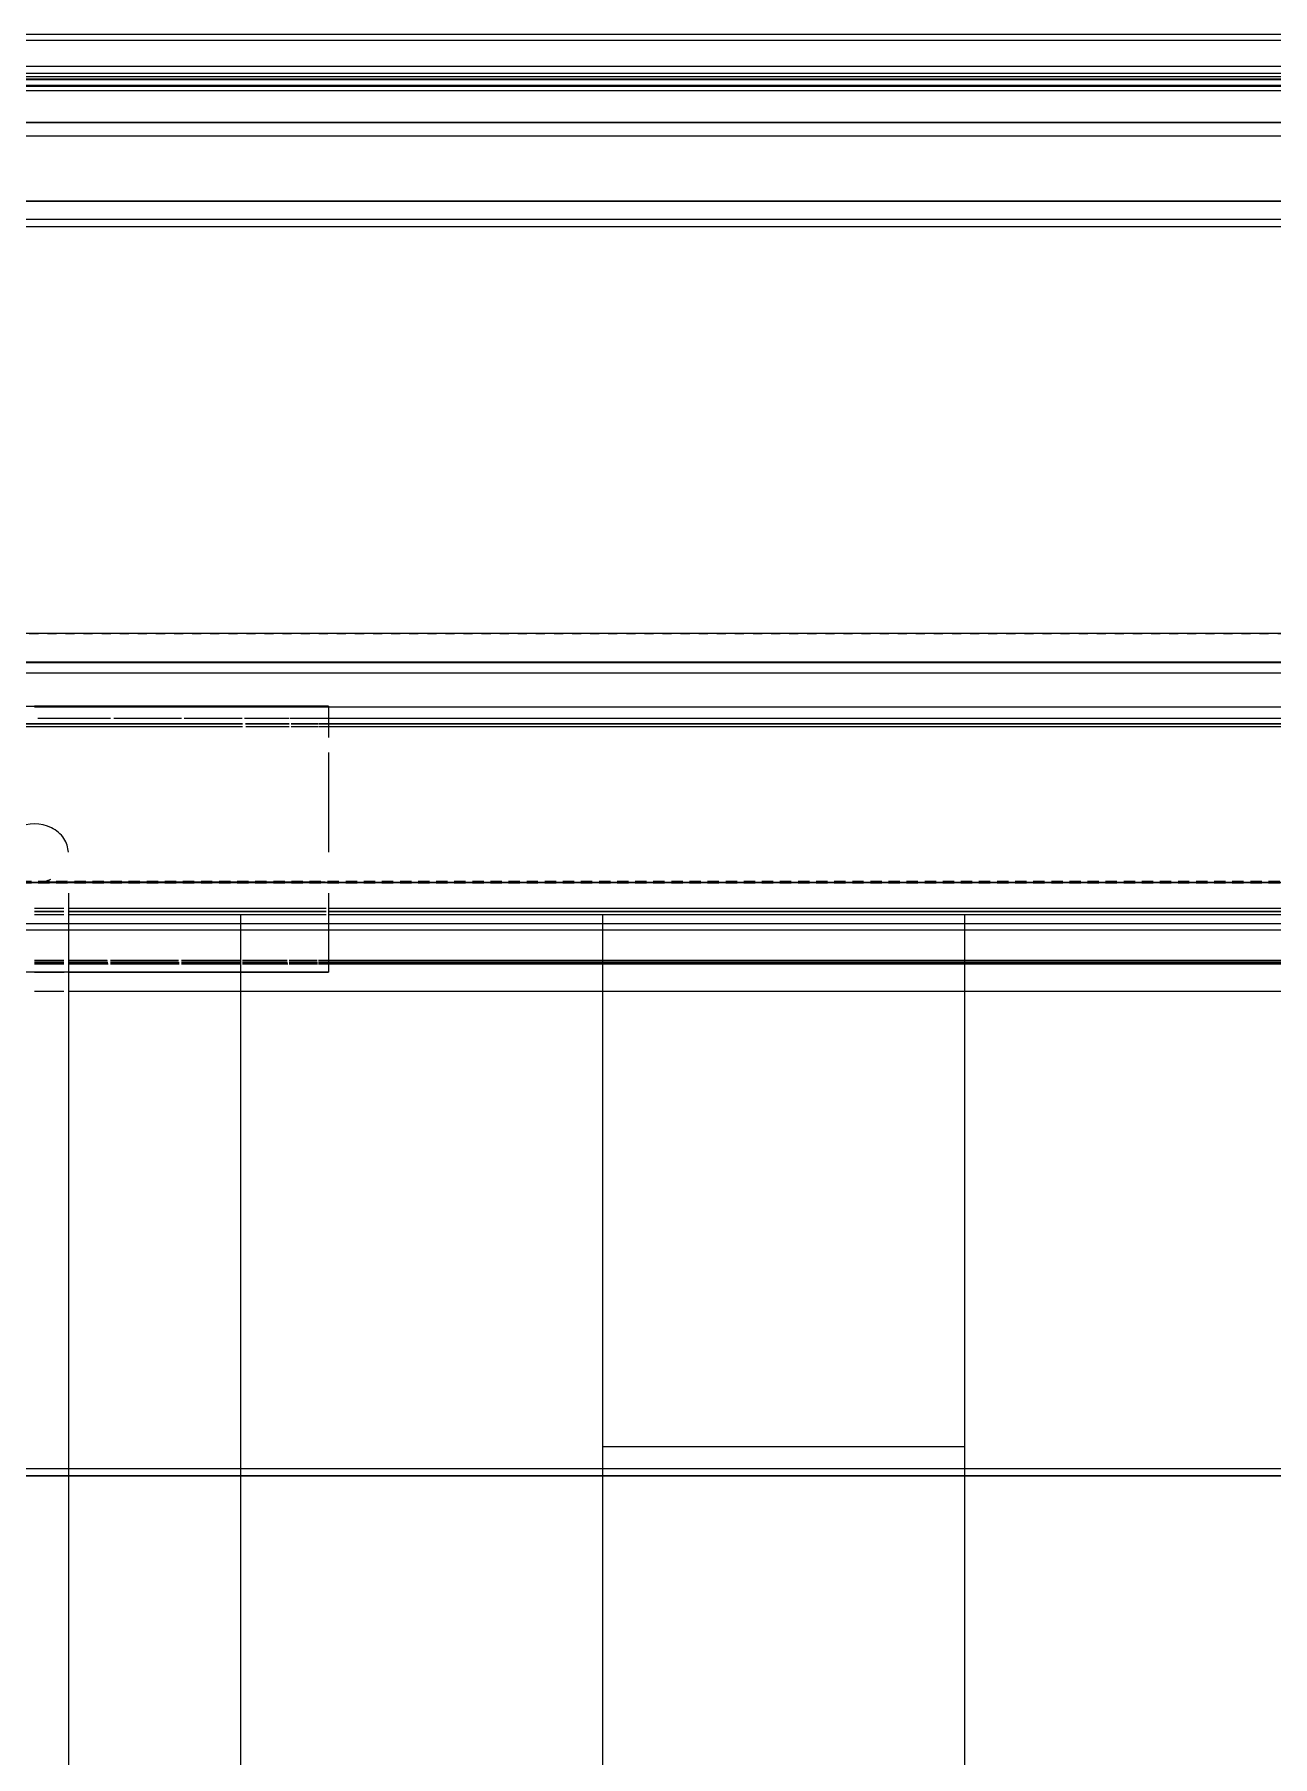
# Model space of a CAD drawing. Header units: inches. Extents: x -4218 to -1830, y 9757 to 12359.
# Drawn here: x -3053.89 to -3040.2, y 9970.52 to 9989.56 of the extents above; entities that cross this region are included whole.
import ezdxf

# ---------------------------------------------------------------- set-up
doc = ezdxf.new("R2010")
doc.units = ezdxf.units.IN
doc.header["$MEASUREMENT"] = 0
doc.linetypes.add('Dash 1_16_', pattern=[0.125, 0.0625, -0.0625])
for name, color, linetype, lineweight in [('A-FLOR-1', 192, 'Continuous', 9), ('A-FLOR-PATT-1', 9, 'Continuous', 9), ('A-GLAZ-1', 151, 'Continuous', 9), ('A-ROOF-1', 253, 'Dash 1_16_', 9), ('A-WALL-1', 113, 'Continuous', 9), ('C-PROP-LINE-1', 91, 'Dash 1_16_', 50)]:
    doc.layers.add(name, color=color, linetype=linetype, lineweight=lineweight)

# ---------------------------------------------------------------- blocks, each defined once
blk = doc.blocks.new('Basic Wall _ EXT - FIBER CEMENT - LARGE - ___-2505169-BACKGROUND - ROOF PLAN')
at = {"layer": 'A-WALL-1'}
for p, q in [((-3056.671, 9981.939), (-3051.592, 9981.939)), ((-3051.592, 9981.939), (-3056.671, 9981.939)), ((-3051.592, 9981.908), (-3056.665, 9981.908)), ((-3051.592, 9981.908), (-3056.665, 9981.908)), ((-3051.558, 9981.939), (-3051.076, 9981.939)), ((-3051.076, 9981.939), (-3051.558, 9981.939)), ((-3051.076, 9981.908), (-3051.553, 9981.908)), ((-3051.076, 9981.908), (-3051.553, 9981.908)), ((-3051.054, 9981.939), (-3050.751, 9981.939)), ((-3050.751, 9981.939), (-3051.054, 9981.939)), ((-3050.751, 9981.908), (-3051.051, 9981.908)), ((-3050.751, 9981.908), (-3051.051, 9981.908)), ((-3050.744, 9981.939), (-3050.64, 9981.939)), ((-3050.64, 9981.939), (-3050.744, 9981.939)), ((-3050.64, 9981.908), (-3050.743, 9981.908)), ((-3050.64, 9981.908), (-3050.743, 9981.908)), ((-3050.64, 9981.939), (-3020.786, 9981.939)), ((-3020.786, 9981.939), (-3050.64, 9981.939)), ((-3020.786, 9981.908), (-3050.64, 9981.908)), ((-3020.786, 9981.908), (-3050.64, 9981.908)), ((-3053.793, 9979.897), (-3053.89, 9979.897)), ((-3053.793, 9979.897), (-3053.89, 9979.897)), ((-3053.89, 9979.865), (-3053.793, 9979.865)), ((-3053.793, 9979.865), (-3053.89, 9979.865)), ((-3053.703, 9979.897), (-3053.793, 9979.897)), ((-3053.703, 9979.897), (-3053.793, 9979.897)), ((-3053.793, 9979.865), (-3053.703, 9979.865)), ((-3053.703, 9979.865), (-3053.793, 9979.865)), ((-3053.625, 9979.897), (-3053.703, 9979.897)), ((-3053.625, 9979.897), (-3053.703, 9979.897)), ((-3053.703, 9979.865), (-3053.625, 9979.865)), ((-3053.625, 9979.865), (-3053.703, 9979.865)), ((-3053.566, 9979.897), (-3053.625, 9979.897)), ((-3053.566, 9979.897), (-3053.625, 9979.897)), ((-3053.625, 9979.865), (-3053.566, 9979.865)), ((-3053.566, 9979.865), (-3053.625, 9979.865)), ((-3050.667, 9979.897), (-3053.516, 9979.897)), ((-3050.667, 9979.897), (-3053.516, 9979.897)), ((-3053.516, 9979.865), (-3050.666, 9979.865)), ((-3050.666, 9979.865), (-3053.516, 9979.865)), ((-3020.786, 9979.897), (-3050.64, 9979.897)), ((-3020.786, 9979.897), (-3050.64, 9979.897)), ((-3050.64, 9979.865), (-3020.786, 9979.865)), ((-3020.786, 9979.865), (-3050.64, 9979.865))]:
    blk.add_line(p, q, dxfattribs=at)
blk = doc.blocks.new('Basic Wall _ EXT - FIBER CEMENT - LARGE - ___-2162463-BACKGROUND - ROOF PLAN')
at = {"layer": 'A-WALL-1'}
for p, q in [((-3056.671, 9981.939), (-3051.592, 9981.939)), ((-3051.592, 9981.939), (-3056.671, 9981.939)), ((-3051.592, 9981.908), (-3056.665, 9981.908)), ((-3051.592, 9981.908), (-3056.665, 9981.908)), ((-3051.558, 9981.939), (-3051.076, 9981.939)), ((-3051.076, 9981.939), (-3051.558, 9981.939)), ((-3051.076, 9981.908), (-3051.553, 9981.908)), ((-3051.076, 9981.908), (-3051.553, 9981.908)), ((-3051.054, 9981.939), (-3050.751, 9981.939)), ((-3050.751, 9981.939), (-3051.054, 9981.939)), ((-3050.751, 9981.908), (-3051.051, 9981.908)), ((-3050.751, 9981.908), (-3051.051, 9981.908)), ((-3050.744, 9981.939), (-3050.64, 9981.939)), ((-3050.64, 9981.939), (-3050.744, 9981.939)), ((-3050.64, 9981.908), (-3050.743, 9981.908)), ((-3050.64, 9981.908), (-3050.743, 9981.908)), ((-3050.64, 9981.939), (-2953.639, 9981.939)), ((-2953.639, 9981.939), (-3050.64, 9981.939)), ((-2953.638, 9981.908), (-3050.64, 9981.908)), ((-2953.638, 9981.908), (-3050.64, 9981.908)), ((-3053.793, 9979.322), (-3053.889, 9979.322)), ((-3053.793, 9979.314), (-3053.889, 9979.314)), ((-3053.793, 9979.314), (-3053.889, 9979.314)), ((-3053.793, 9979.298), (-3053.889, 9979.298)), ((-3053.793, 9979.283), (-3053.889, 9979.283)), ((-3053.793, 9979.283), (-3053.889, 9979.283)), ((-3053.703, 9979.322), (-3053.792, 9979.322)), ((-3053.703, 9979.314), (-3053.792, 9979.314)), ((-3053.703, 9979.314), (-3053.792, 9979.314)), ((-3053.703, 9979.298), (-3053.792, 9979.298)), ((-3053.703, 9979.283), (-3053.792, 9979.283)), ((-3053.703, 9979.283), (-3053.792, 9979.283)), ((-3053.625, 9979.322), (-3053.702, 9979.322)), ((-3053.625, 9979.314), (-3053.702, 9979.314)), ((-3053.625, 9979.314), (-3053.702, 9979.314)), ((-3053.625, 9979.298), (-3053.702, 9979.298)), ((-3053.625, 9979.283), (-3053.702, 9979.283)), ((-3053.625, 9979.283), (-3053.702, 9979.283)), ((-3053.566, 9979.322), (-3053.624, 9979.322)), ((-3053.566, 9979.314), (-3053.624, 9979.314)), ((-3053.566, 9979.314), (-3053.624, 9979.314)), ((-3053.566, 9979.298), (-3053.624, 9979.298)), ((-3053.566, 9979.283), (-3053.624, 9979.283)), ((-3053.566, 9979.283), (-3053.624, 9979.283)), ((-3053.085, 9979.322), (-3053.516, 9979.322)), ((-3053.083, 9979.314), (-3053.516, 9979.314)), ((-3053.083, 9979.314), (-3053.516, 9979.314)), ((-3053.078, 9979.298), (-3053.516, 9979.298)), ((-3053.074, 9979.283), (-3053.516, 9979.283)), ((-3053.074, 9979.283), (-3053.516, 9979.283)), ((-3052.299, 9979.322), (-3053.049, 9979.322)), ((-3052.297, 9979.314), (-3053.049, 9979.314)), ((-3052.297, 9979.314), (-3053.049, 9979.314)), ((-3052.292, 9979.298), (-3053.049, 9979.298)), ((-3052.289, 9979.283), (-3053.049, 9979.283)), ((-3052.289, 9979.283), (-3053.049, 9979.283)), ((-3051.621, 9979.322), (-3052.265, 9979.322)), ((-3051.619, 9979.314), (-3052.265, 9979.314)), ((-3051.619, 9979.314), (-3052.265, 9979.314)), ((-3051.616, 9979.298), (-3052.265, 9979.298)), ((-3051.612, 9979.283), (-3052.265, 9979.283)), ((-3051.612, 9979.283), (-3052.265, 9979.283)), ((-3051.098, 9979.322), (-3051.592, 9979.322)), ((-3051.097, 9979.314), (-3051.592, 9979.314)), ((-3051.097, 9979.314), (-3051.592, 9979.314)), ((-3051.094, 9979.298), (-3051.592, 9979.298)), ((-3051.091, 9979.283), (-3051.592, 9979.283)), ((-3051.091, 9979.283), (-3051.592, 9979.283)), ((-3050.765, 9979.322), (-3051.076, 9979.322)), ((-3050.764, 9979.314), (-3051.076, 9979.314)), ((-3050.764, 9979.314), (-3051.076, 9979.314)), ((-3050.762, 9979.298), (-3051.076, 9979.298)), ((-3050.761, 9979.283), (-3051.076, 9979.283)), ((-3050.761, 9979.283), (-3051.076, 9979.283)), ((-3050.645, 9979.322), (-3050.751, 9979.322)), ((-3050.645, 9979.314), (-3050.751, 9979.314)), ((-3050.645, 9979.314), (-3050.751, 9979.314)), ((-3050.644, 9979.298), (-3050.751, 9979.298)), ((-3050.644, 9979.283), (-3050.751, 9979.283)), ((-3050.644, 9979.283), (-3050.751, 9979.283)), ((-2953.647, 9979.322), (-3050.645, 9979.322)), ((-2953.647, 9979.314), (-3050.645, 9979.314)), ((-2953.647, 9979.314), (-3050.645, 9979.314)), ((-2953.647, 9979.298), (-3050.644, 9979.298)), ((-2953.647, 9979.283), (-3050.644, 9979.283)), ((-2953.647, 9979.283), (-3050.644, 9979.283)), ((-3053.793, 9978.98), (-3053.889, 9978.98)), ((-3053.703, 9978.98), (-3053.792, 9978.98)), ((-3053.625, 9978.98), (-3053.701, 9978.98)), ((-3053.566, 9978.98), (-3053.624, 9978.98)), ((-2950.771, 9978.98), (-3053.516, 9978.98))]:
    blk.add_line(p, q, dxfattribs=at)
blk = doc.blocks.new('Basic Wall _ EXT - FIBER CEMENT - SMALL - ___-2145937-BACKGROUND - ROOF PLAN')
at = {"layer": 'A-WALL-1'}
for p, q in [((-2077.229, 9989.495), (-3851.419, 9989.495)), ((-2077.296, 9989.562), (-3851.351, 9989.562)), ((-2076.793, 9989.059), (-3851.854, 9989.059)), ((-2076.796, 9989.061), (-3851.852, 9989.061)), ((-2076.801, 9989.066), (-3851.847, 9989.066)), ((-2077.739, 9989.06), (-3851.842, 9989.06)), ((-2076.829, 9989.094), (-3851.819, 9989.094)), ((-2076.863, 9989.129), (-3851.785, 9989.129)), ((-2076.942, 9989.208), (-3851.706, 9989.208)), ((-2076.674, 9988.94), (-3851.973, 9988.94)), ((-2076.721, 9988.986), (-3851.927, 9988.986)), ((-2076.732, 9988.997), (-3851.916, 9988.997)), ((-3852.326, 9988.587), (-2076.322, 9988.587)), ((-2076.322, 9988.587), (-3852.326, 9988.587)), ((-3853.195, 9987.718), (-2075.452, 9987.718)), ((-2075.452, 9987.718), (-3853.195, 9987.718)), ((-2075.17, 9987.435), (-3853.478, 9987.435)), ((-2075.17, 9987.435), (-3853.478, 9987.435)), ((-2075.248, 9987.514), (-3853.399, 9987.514)), ((-2075.248, 9987.514), (-3853.399, 9987.514)), ((-2070.347, 9982.613), (-3858.3, 9982.613)), ((-2070.347, 9982.613), (-3858.3, 9982.613)), ((-3860.728, 9980.185), (-2067.92, 9980.185)), ((-2067.92, 9980.185), (-3860.728, 9980.185)), ((-2067.92, 9980.185), (-3860.728, 9980.185)), ((-2067.462, 9979.727), (-3861.186, 9979.727)), ((-2067.395, 9979.66), (-3861.253, 9979.66)), ((-3867.288, 9973.625), (-2061.36, 9973.625)), ((-2061.36, 9973.625), (-3867.288, 9973.625)), ((-2061.439, 9973.704), (-3867.209, 9973.704)), ((-2061.439, 9973.704), (-3867.209, 9973.704))]:
    blk.add_line(p, q, dxfattribs=at)
blk = doc.blocks.new('Window-Double_Hung-Andersen-400_Series-Tilt_Wash - DOUBLE HUNG - REVERSE COTTAGE - 2ND FLOOR-2888952-BACKGROUND - ROOF PLAN')
at = {"layer": 'A-GLAZ-1'}
for p, q in [((-15.699, -2), (15.699, -2)), ((-15.699, -2.125), (15.699, -2.125)), ((-12.765, -2.5), (-11.926, -2.5)), ((-12.729, -2.625), (-11.926, -2.625)), ((-11.924, -2.5), (-11.142, -2.5)), ((-11.89, -2.625), (-11.142, -2.625)), ((-11.14, -2.5), (-10.469, -2.5)), ((-11.111, -2.625), (-10.469, -2.625)), ((-10.467, -2.5), (-9.952, -2.5)), ((-10.445, -2.625), (-9.952, -2.625)), ((-9.951, -2.5), (-9.627, -2.5)), ((-9.938, -2.625), (-9.627, -2.625)), ((-9.627, -2.5), (-9.517, -2.5)), ((-9.622, -2.625), (-9.517, -2.625)), ((-9.517, -2.5), (15.699, -2.5)), ((-9.517, -2.625), (15.699, -2.625))]:
    blk.add_line(p, q, dxfattribs=at)
blk = doc.blocks.new('Walls 51 - Walls 1-2573829-BACKGROUND - ROOF PLAN')
at = {"layer": 'A-WALL-1'}
for p, q in [((-3057.14, 9982.134), (-3050.64, 9982.134)), ((-3053.049, 9982.134), (-3053.89, 9982.134)), ((-3050.64, 9982.134), (-3053.049, 9982.134)), ((-3050.64, 9982.134), (-3050.64, 9981.787)), ((-3050.64, 9981.624), (-3050.64, 9980.52)), ((-3053.515, 9980.069), (-3053.515, 9979.66)), ((-3050.64, 9980.069), (-3050.64, 9979.66)), ((-3053.515, 9979.66), (-3053.515, 9979.196)), ((-3050.64, 9979.66), (-3050.64, 9979.196)), ((-3050.64, 9979.196), (-3057.14, 9979.196)), ((-3053.889, 9979.196), (-3053.792, 9979.196)), ((-3053.791, 9979.196), (-3053.701, 9979.196)), ((-3053.7, 9979.196), (-3053.623, 9979.196)), ((-3053.622, 9979.196), (-3053.563, 9979.196)), ((-3053.515, 9979.196), (-3053.515, 9973.704)), ((-3053.512, 9979.196), (-3050.64, 9979.196)), ((-3053.515, 9973.704), (-3053.515, 9973.625)), ((-3053.515, 9973.625), (-3053.515, 9919.301))]:
    blk.add_line(p, q, dxfattribs=at)
for start_param, end_param in [(1.047198, 2.094395), (0.785398, 1.047198), (0.523599, 0.785398), (0.032265, 0.523599), (4.837754, 4.974188), (5.033825, 5.211476)]:
    blk.add_ellipse((-3053.89, 9980.509), major_axis=(0.375, 0), ratio=0.86769, start_param=start_param, end_param=end_param, dxfattribs=at)
blk = doc.blocks.new('Family - ___-2835860-BACKGROUND - ROOF PLAN')
at = {"layer": 'C-PROP-LINE-1'}
blk.add_line((-2636.924, 9980.189), (-3860.724, 9980.189), dxfattribs=at)
blk = doc.blocks.new('Family - ___-2835932-BACKGROUND - ROOF PLAN')
at = {"layer": 'C-PROP-LINE-1'}
blk.add_line((-2067.549, 9980.189), (-3860.724, 9980.189), dxfattribs=at)

msp = doc.modelspace()

# ---------------------------------------------------------------- hatches: boundary and pattern name
at = {"layer": 'A-FLOR-PATT-1'}
h = msp.add_hatch(dxfattribs=at)
h.set_pattern_fill('FP_32', color=256, style=0, pattern_type=2)
h.set_pattern_definition([(90, (-2283.613, 11021.939), (-4, 2e-16), []), (180, (-2283.613, 11021.939), (-8, -8), [4, -28]), (180, (-2287.613, 11037.939), (-8, -8), [4, -28])])
h.paths.add_polyline_path([(-3054.265, 9919.302), (-2949.848, 9919.302), (-2949.832, 9977.827), (-2945.486, 9977.827), (-2945.486, 9979.827), (-3058.811, 9979.827), (-3058.811, 9977.827), (-3057.401, 9977.827), (-3057.401, 9978.418), (-3056.22, 9978.418), (-3056.22, 9977.827), (-3054.449, 9977.827), (-3054.409, 9919.302)], flags=0)

# ---------------------------------------------------------------- linework, layer by layer
at = {"layer": 'A-FLOR-1'}
for p, q in [((-3053.793, 9979.827), (-3053.89, 9979.827)), ((-3053.703, 9979.827), (-3053.793, 9979.827)), ((-3053.625, 9979.827), (-3053.702, 9979.827)), ((-3053.566, 9979.827), (-3053.625, 9979.827)), ((-3050.664, 9979.827), (-3053.516, 9979.827)), ((-2953.56, 9979.827), (-3050.64, 9979.827))]:
    msp.add_line(p, q, dxfattribs=at)
at = {"layer": 'A-ROOF-1'}
msp.add_line((-3761.947, 9982.939), (-2076.174, 9982.939), dxfattribs=at)
at = {"layer": 'A-WALL-1'}
for p, q in [((-3851.853, 9989.064), (-2076.799, 9989.064)), ((-3274.242, 9988.439), (-2966.851, 9988.439)), ((-2076.174, 9982.939), (-3761.947, 9982.939)), ((-3860.724, 9980.189), (-2067.924, 9980.189)), ((-3053.793, 9980.189), (-3053.844, 9980.189)), ((-3053.703, 9980.189), (-3053.793, 9980.189)), ((-3053.625, 9980.189), (-3053.703, 9980.189)), ((-3053.566, 9980.189), (-3053.625, 9980.189)), ((-3050.678, 9980.189), (-3053.516, 9980.189)), ((-3050.64, 9980.189), (-2953.573, 9980.189))]:
    msp.add_line(p, q, dxfattribs=at)

# ---------------------------------------------------------------- block references
at = {"layer": 'A-GLAZ-1'}
msp.add_blockref('Window-Double_Hung-Andersen-400_Series-Tilt_Wash - DOUBLE HUNG - REVERSE COTTAGE - 2ND FLOOR-2888952-BACKGROUND - ROOF PLAN', (-3041.124, 9984.627), dxfattribs=at)
at = {"layer": 'A-WALL-1'}
for name in ['Basic Wall _ EXT - FIBER CEMENT - SMALL - ___-2145937-BACKGROUND - ROOF PLAN', 'Walls 51 - Walls 1-2573829-BACKGROUND - ROOF PLAN', 'Basic Wall _ EXT - FIBER CEMENT - LARGE - ___-2162463-BACKGROUND - ROOF PLAN', 'Basic Wall _ EXT - FIBER CEMENT - LARGE - ___-2505169-BACKGROUND - ROOF PLAN']:
    msp.add_blockref(name, (0, 0), dxfattribs=at)
at = {"layer": 'C-PROP-LINE-1'}
for name in ['Family - ___-2835860-BACKGROUND - ROOF PLAN', 'Family - ___-2835932-BACKGROUND - ROOF PLAN']:
    msp.add_blockref(name, (0, 0), dxfattribs=at)

doc.saveas('drawing.dxf')
